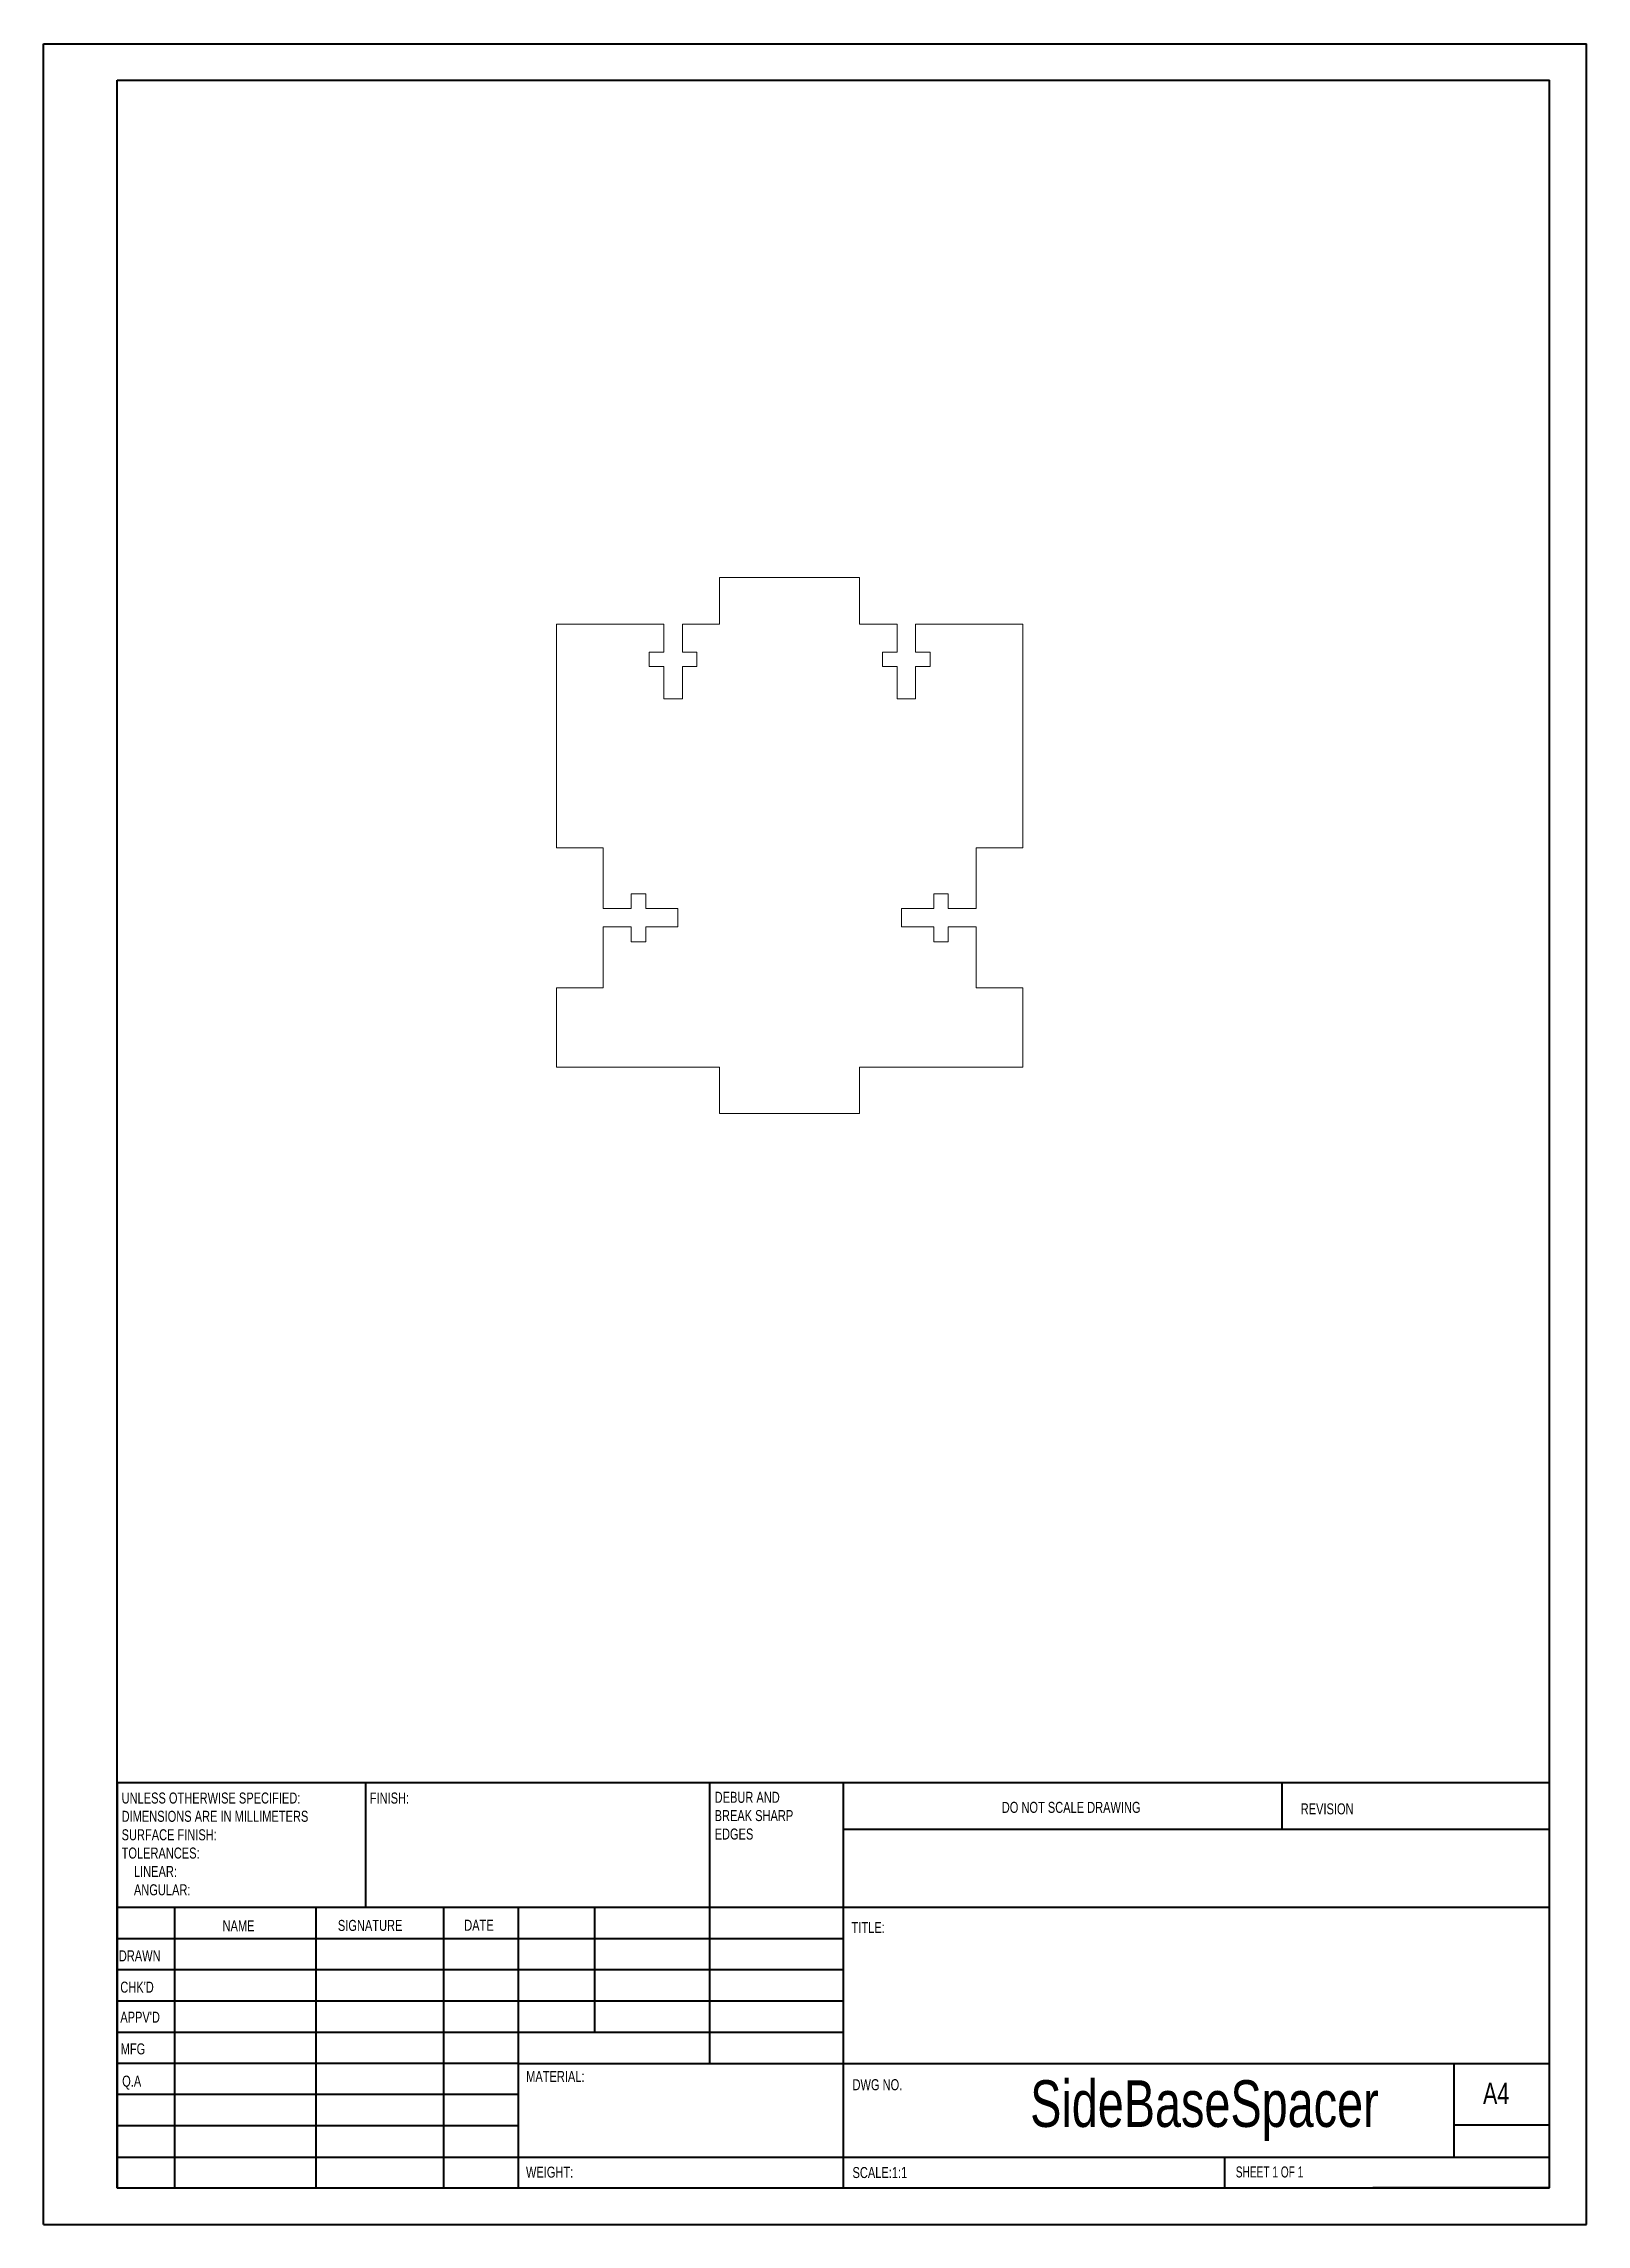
# Model space of a CAD drawing. Header units: inches. Extents: x 0 to 8.3, y 0 to 11.7.
import ezdxf

# ---------------------------------------------------------------- set-up
doc = ezdxf.new("R2010")
doc.units = ezdxf.units.IN
doc.header["$MEASUREMENT"] = 0
doc.styles.add('SLDTEXTSTYLE0', font='TXT', dxfattribs={"width": 0.75})
doc.styles.add('SLDTEXTSTYLE1', font='TXT', dxfattribs={"width": 0.6875})

# ---------------------------------------------------------------- blocks, each defined once
blk = doc.blocks.new('SW_NOTE_0')
at = {"color": 0, "linetype": 'Continuous', "lineweight": 0, "attachment_point": 1, "style": 'SLDTEXTSTYLE0'}
for s, insert, char_height in [('DEBUR AND', (0, 0.076), 0.0591), ('BREAK SHARP', (0, -0.022), 0.05906), ('EDGES', (0, -0.121), 0.0591)]:
    blk.add_mtext(s, dxfattribs=dict(at, insert=insert, char_height=char_height))
blk = doc.blocks.new('SW_NOTE_1')
at = {"color": 0, "linetype": 'Continuous', "lineweight": 0, "attachment_point": 1, "style": 'SLDTEXTSTYLE0'}
for s, insert, char_height in [('UNLESS OTHERWISE SPECIFIED:', (0, 0.076), 0.05906), ('DIMENSIONS ARE IN MILLIMETERS', (0, -0.022), 0.05906), ('TOLERANCES:', (0, -0.219), 0.05906), ('SURFACE FINISH:', (0, -0.121), 0.05906), ('LINEAR:', (0.066, -0.318), 0.0591), ('ANGULAR:', (0.066, -0.416), 0.0591)]:
    blk.add_mtext(s, dxfattribs=dict(at, insert=insert, char_height=char_height))

msp = doc.modelspace()

# ---------------------------------------------------------------- linework, layer by layer
at = {"color": 7, "linetype": 'Continuous', "lineweight": 40}
for p, q in [((0.003, 0.008), (0.003, 11.701)), ((0.003, 11.701), (8.271, 11.701)), ((8.271, 0.008), (8.271, 11.701)), ((8.271, 11.505), (8.271, 11.701)), ((0.397, 11.505), (8.074, 11.505)), ((0.397, 0.205), (0.397, 11.505)), ((8.074, 0.205), (8.074, 11.505)), ((0.398, 2.377), (8.074, 2.377)), ((0.398, 2.377), (0.398, 0.202)), ((1.729, 1.708), (1.729, 2.377)), ((3.571, 2.377), (3.571, 0.871)), ((4.288, 2.377), (4.288, 0.202)), ((6.641, 2.13), (6.641, 2.381)), ((8.074, 2.126), (4.288, 2.126)), ((8.074, 1.708), (0.398, 1.708)), ((0.705, 1.708), (0.705, 0.202)), ((1.461, 1.708), (1.461, 0.202)), ((2.146, 1.708), (2.146, 0.202)), ((2.548, 0.202), (2.548, 1.708)), ((2.957, 1.038), (2.957, 1.708)), ((4.288, 1.54), (0.398, 1.54)), ((4.288, 1.373), (0.398, 1.373)), ((4.288, 1.206), (0.398, 1.206)), ((4.288, 1.038), (0.398, 1.038)), ((2.548, 0.871), (0.398, 0.871)), ((2.548, 0.871), (8.074, 0.871)), ((7.562, 0.373), (7.562, 0.875)), ((2.548, 0.704), (0.398, 0.704)), ((2.548, 0.536), (0.398, 0.536)), ((8.074, 0.54), (7.562, 0.54)), ((0.398, 0.369), (8.074, 0.369)), ((6.334, 0.205), (6.334, 0.373)), ((0.397, 0.205), (8.074, 0.205)), ((8.074, 0.205), (7.126, 0.205)), ((0.003, 0.008), (8.271, 0.008))]:
    msp.add_line(p, q, dxfattribs=at)
at = {"color": 7, "linetype": 'Continuous', "lineweight": 15}
for p, q in [((3.626, 8.839), (3.626, 8.589)), ((3.626, 8.839), (4.376, 8.839)), ((4.376, 8.839), (4.376, 8.589)), ((3.327, 8.589), (2.751, 8.589)), ((2.751, 8.589), (2.751, 7.389)), ((3.327, 8.589), (3.327, 8.439)), ((3.426, 8.589), (3.426, 8.439)), ((3.426, 8.589), (3.626, 8.589)), ((4.577, 8.589), (4.376, 8.589)), ((4.577, 8.589), (4.577, 8.439)), ((4.676, 8.589), (4.676, 8.439)), ((5.251, 8.589), (4.676, 8.589)), ((5.251, 7.389), (5.251, 8.589)), ((3.249, 8.439), (3.327, 8.439)), ((3.249, 8.439), (3.249, 8.361)), ((3.426, 8.439), (3.504, 8.439)), ((3.504, 8.439), (3.504, 8.361)), ((4.499, 8.439), (4.577, 8.439)), ((4.499, 8.439), (4.499, 8.361)), ((4.676, 8.439), (4.754, 8.439)), ((4.754, 8.439), (4.754, 8.361)), ((3.249, 8.361), (3.327, 8.361)), ((3.327, 8.361), (3.327, 8.189)), ((3.426, 8.361), (3.426, 8.189)), ((3.426, 8.361), (3.504, 8.361)), ((4.499, 8.361), (4.577, 8.361)), ((4.577, 8.361), (4.577, 8.189)), ((4.676, 8.361), (4.676, 8.189)), ((4.676, 8.361), (4.754, 8.361)), ((3.327, 8.189), (3.426, 8.189)), ((4.577, 8.189), (4.676, 8.189)), ((2.751, 7.389), (3.001, 7.389)), ((3.001, 7.389), (3.001, 7.064)), ((5.251, 7.389), (5.001, 7.389)), ((5.001, 7.389), (5.001, 7.064)), ((3.151, 7.142), (3.23, 7.142)), ((3.151, 7.064), (3.151, 7.142)), ((3.23, 7.064), (3.23, 7.142)), ((4.851, 7.142), (4.773, 7.142)), ((4.773, 7.064), (4.773, 7.142)), ((4.851, 7.064), (4.851, 7.142)), ((3.001, 7.064), (3.151, 7.064)), ((3.23, 7.064), (3.401, 7.064)), ((3.401, 7.064), (3.401, 6.965)), ((4.773, 7.064), (4.601, 7.064)), ((4.601, 7.064), (4.601, 6.965)), ((5.001, 7.064), (4.851, 7.064)), ((3.001, 6.965), (3.001, 6.639)), ((3.001, 6.965), (3.151, 6.965)), ((3.151, 6.965), (3.151, 6.886)), ((3.23, 6.965), (3.23, 6.886)), ((3.23, 6.965), (3.401, 6.965)), ((4.773, 6.965), (4.601, 6.965)), ((4.773, 6.965), (4.773, 6.886)), ((4.851, 6.965), (4.851, 6.886)), ((5.001, 6.965), (4.851, 6.965)), ((5.001, 6.965), (5.001, 6.639)), ((3.151, 6.886), (3.23, 6.886)), ((4.851, 6.886), (4.773, 6.886)), ((2.751, 6.639), (2.751, 6.214)), ((2.751, 6.639), (3.001, 6.639)), ((5.251, 6.639), (5.001, 6.639)), ((5.251, 6.214), (5.251, 6.639)), ((2.751, 6.214), (3.626, 6.214)), ((3.626, 5.964), (3.626, 6.214)), ((5.251, 6.214), (4.376, 6.214)), ((4.376, 5.964), (4.376, 6.214)), ((3.626, 5.964), (4.376, 5.964))]:
    msp.add_line(p, q, dxfattribs=at)

# ---------------------------------------------------------------- block references
at = {"color": 7, "linetype": 'Continuous', "lineweight": 0}
for name, p in [('SW_NOTE_1', (0.421, 2.248)), ('SW_NOTE_0', (3.599, 2.252))]:
    msp.add_blockref(name, p, dxfattribs=at)

# ---------------------------------------------------------------- texts
for s, insert, char_height, attachment_point, style in [('FINISH:', (1.751, 2.324), 0.0591, 1, 'SLDTEXTSTYLE0'), ('DO NOT SCALE DRAWING', (5.138, 2.274), 0.05906, 1, 'SLDTEXTSTYLE0'), ('REVISION', (6.74, 2.266), 0.0591, 1, 'SLDTEXTSTYLE0'), ('NAME', (0.962, 1.639), 0.0591, 1, 'SLDTEXTSTYLE0'), ('SIGNATURE', (1.58, 1.641), 0.0591, 1, 'SLDTEXTSTYLE0'), ('DATE', (2.257, 1.642), 0.0591, 1, 'SLDTEXTSTYLE0'), ('TITLE:', (4.333, 1.63), 0.0591, 1, 'SLDTEXTSTYLE0'), ('DRAWN', (0.406, 1.478), 0.0591, 1, 'SLDTEXTSTYLE0'), ("CHK'D", (0.414, 1.31), 0.0591, 1, 'SLDTEXTSTYLE0'), ("APPV'D", (0.414, 1.149), 0.0591, 1, 'SLDTEXTSTYLE0'), ('MFG', (0.416, 0.979), 0.0591, 1, 'SLDTEXTSTYLE0'), ('MATERIAL:', (2.589, 0.831), 0.0591, 1, 'SLDTEXTSTYLE0'), ('Q.A', (0.424, 0.806), 0.0591, 1, 'SLDTEXTSTYLE0'), ('DWG NO.', (4.338, 0.787), 0.0591, 1, 'SLDTEXTSTYLE0'), ('SideBaseSpacer', (6.224, 0.781), 0.25, 2, 'SLDTEXTSTYLE0'), ('A4', (7.717, 0.768), 0.1146, 1, 'SLDTEXTSTYLE0'), ('WEIGHT:', (2.588, 0.318), 0.059, 1, 'SLDTEXTSTYLE0'), ('SCALE:1:1', (4.338, 0.316), 0.0591, 1, 'SLDTEXTSTYLE0'), ('SHEET 1 OF 1', (6.392, 0.319), 0.05906, 1, 'SLDTEXTSTYLE1')]:
    msp.add_mtext(s, dxfattribs=dict(at, insert=insert, char_height=char_height, attachment_point=attachment_point, style=style))

doc.saveas('drawing.dxf')
